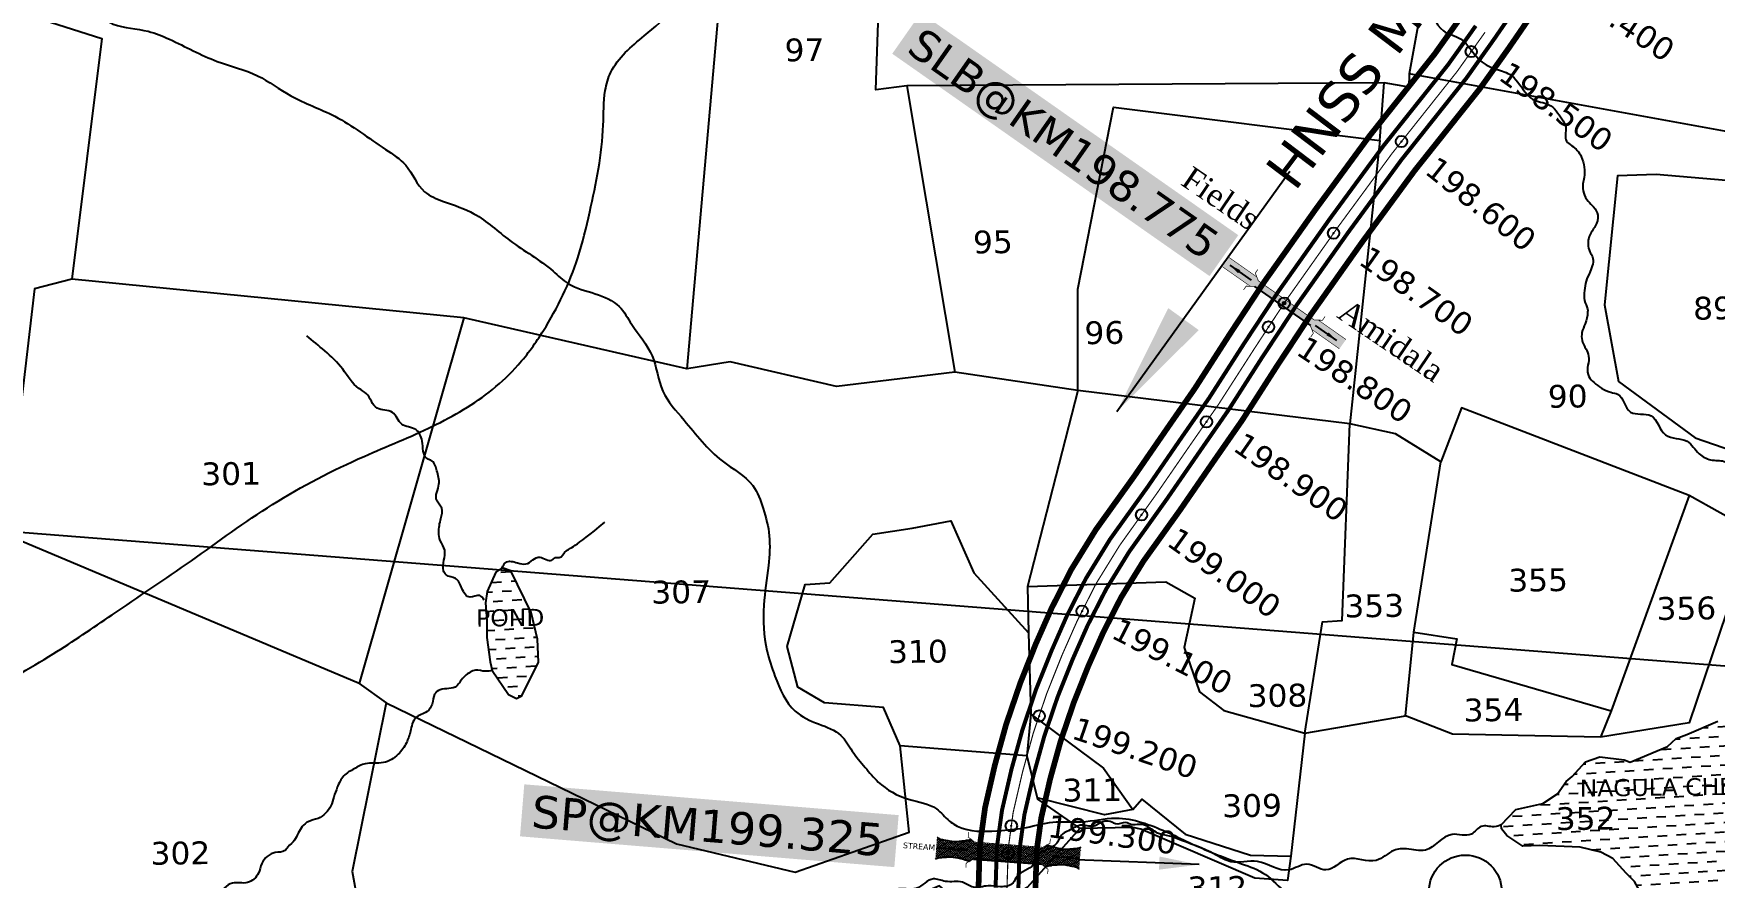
# Model space of a CAD drawing. Header units: inches. Extents: x 732949 to 750614, y 1640350 to 1646067.
# Drawn here: x 740690 to 742165, y 1643420 to 1644160 of the extents above; entities that cross this region are included whole.
import ezdxf
from ezdxf.enums import TextEntityAlignment as Align

# ---------------------------------------------------------------- set-up
doc = ezdxf.new("R2010")
doc.units = ezdxf.units.IN
doc.header["$MEASUREMENT"] = 0
doc.header["$PDMODE"] = 32
doc.header["$PDSIZE"] = 10
doc.linetypes.add('ACAD_ISO02W100', pattern=[15, 12, -3])
doc.linetypes.add('HIDDEN2', pattern=[0.1875, 0.125, -0.0625])
for name, color, linetype in [('CANAL1', 1, 'Continuous'), ('CSMark', 72, 'Continuous'), ('PLOT', 7, 'Continuous'), ('PLOT NO', 7, 'Continuous'), ('ROADS', 6, 'Continuous'), ('STRUCTURE', 5, 'Continuous'), ('tank', 4, 'Continuous'), ('TANKS-STREAM', 4, 'Continuous'), ('VILLAGE BOUNDRY', 5, 'Continuous'), ('VILLAGE STONES', 240, 'Continuous')]:
    doc.layers.add(name, color=color, linetype=linetype)
doc.styles.get("Standard").update_dxf_attribs({"font": 'verdana_0.ttf'})
doc.styles.add('style1', font='romantic_0.ttf')
doc.dimstyles.get("Standard").update_dxf_attribs({"dimtxt": 0.18, "dimasz": 35, "dimexe": 0.18, "dimexo": 0.0625, "dimgap": 0.09, "dimtad": 0, "dimtih": 1, "dimtoh": 1, "dimdec": 4, "dimzin": 0, "dimdsep": 46, "dimtxsty": 'Standard', "dimcen": 0.09, "dimadec": 0, "dimazin": 0, "dimtfac": 1, "dimtdec": 4, "dimtofl": 0, "dimtmove": 0, "dimatfit": 3, "dimfxl": 0, "dimtolj": 1, "dimtzin": 0, "dimarcsym": 0})

# ---------------------------------------------------------------- blocks, each defined once
blk = doc.blocks.new('SLB')
at = {"layer": 'STRUCTURE'}
h = blk.add_hatch(dxfattribs=at)
h.set_pattern_fill('DOTS', color=6, scale=20, angle=320.3722, style=0)
h.set_pattern_definition([(320.372247934, (-159.4327, -72.9564), (1.2786241598, 0.5641323054), [0, -1.25])])
h.paths.add_polyline_path([(769699.5, 1706871.1), (769699.5, 1706861.1), (769729.1, 1706861.1), (769732.1, 1706863.1), (769792.1, 1706863.1), (769795.1, 1706861.1), (769824.7, 1706861.1), (769824.7, 1706871.1), (769795.1, 1706871.1), (769792.1, 1706869.1), (769732.1, 1706869.1), (769729.1, 1706871.1)])
at = {"layer": 'STRUCTURE', "color": 6, "linetype": 'ACAD_ISO02W100', "ltscale": 0.5, "const_width": 0.5}
for points in [[(769699.5, 1706871.1), (769729.1, 1706871.1)], [(769795.1, 1706871.1), (769824.7, 1706871.1)], [(769699.5, 1706861.1), (769729.1, 1706861.1)], [(769795.1, 1706861.1), (769824.7, 1706861.1)]]:
    blk.add_lwpolyline(points, dxfattribs=at)
at = {"layer": 'STRUCTURE', "color": 6, "const_width": 0.628}
for points in [[(769726.1, 1706877.1), (769726.1, 1706873.1), (769732.1, 1706869.1), (769792.1, 1706869.1), (769798.1, 1706873.1), (769798.1, 1706877.1)], [(769726.1, 1706855.1), (769726.1, 1706859.1), (769732.1, 1706863.1), (769792.1, 1706863.1), (769798.1, 1706859.1), (769798.1, 1706855.1)]]:
    blk.add_lwpolyline(points, dxfattribs=at)
at = {"layer": 'STRUCTURE', "color": 6}
blk.add_lwpolyline([(769732.1, 1706863.1), (769792.1, 1706863.1)], dxfattribs=at)
blk.add_lwpolyline([(769732.1, 1706863.1), (769792.1, 1706863.1)], dxfattribs=at)
at = {"layer": 'STRUCTURE', "color": 0}
blk.add_circle((769762.1, 1706866.1), 1.24, dxfattribs=at)
for points in [[(769703.8, 1706866), (769726.7, 1706866)], [(769818.6, 1706865.8), (769795.7, 1706865.8)]]:
    blk.add_leader(points, dimstyle='Standard', override={"dimasz": 10, "dimgap": 0.09, "dimtad": 0}, dxfattribs=at)
blk = doc.blocks.new('SP')
at = {"layer": 'STRUCTURE'}
h = blk.add_hatch(dxfattribs=at)
h.set_pattern_fill('DASH', color=256, scale=8, style=0)
edge = h.paths.add_edge_path()
edge.add_spline(control_points=[(769825.7, 1706742.1), (769825.3, 1706741.8), (769823.8, 1706740.8), (769820.9, 1706740.3), (769817, 1706739.7), (769811.4, 1706738.9), (769804, 1706739.7), (769798.4, 1706741), (769795.6, 1706741.6)], knot_values=[0, 0, 0, 0, 1.613557, 5.24513, 8.624976, 13.470124, 22.190216, 30.746377, 30.746377, 30.746377, 30.746377], degree=3, periodic=0)
edge.add_line((769795.6, 1706741.6), (769792.6, 1706739.6))
edge.add_line((769792.6, 1706739.6), (769732.6, 1706739.6))
edge.add_line((769732.6, 1706739.6), (769729.6, 1706741.6))
edge.add_spline(control_points=[(769729.6, 1706741.6), (769726.9, 1706740.9), (769721.3, 1706739.5), (769713.9, 1706738.5), (769708.3, 1706739.1), (769704.4, 1706739.6), (769701.5, 1706740), (769700, 1706741), (769699.5, 1706741.3)], knot_values=[0, 0, 0, 0, 8.556161, 17.276253, 22.121402, 25.501247, 29.13282, 30.746377, 30.746377, 30.746377, 30.746377], degree=3, periodic=0)
edge.add_line((769699.5, 1706741.3), (769699.5, 1706722.1))
edge.add_spline(control_points=[(769699.5, 1706722.1), (769700, 1706722.4), (769701.4, 1706723.4), (769704.3, 1706724), (769708.2, 1706724.5), (769713.8, 1706725.3), (769721.2, 1706724.5), (769726.8, 1706723.3), (769729.6, 1706722.6)], knot_values=[0, 0, 0, 0, 1.613557, 5.24513, 8.624976, 13.470124, 22.190216, 30.746377, 30.746377, 30.746377, 30.746377], degree=3, periodic=0)
edge.add_line((769729.6, 1706722.6), (769732.6, 1706724.6))
edge.add_line((769732.6, 1706724.6), (769792.6, 1706724.6))
edge.add_line((769792.6, 1706724.6), (769795.6, 1706722.6))
edge.add_spline(control_points=[(769795.6, 1706722.6), (769798.4, 1706723.3), (769803.9, 1706724.8), (769811.3, 1706725.8), (769817, 1706725.1), (769820.9, 1706724.7), (769823.8, 1706724.2), (769825.2, 1706723.3), (769825.7, 1706723)], knot_values=[0, 0, 0, 0, 8.556161, 17.276253, 22.121402, 25.501247, 29.13282, 30.746377, 30.746377, 30.746377, 30.746377], degree=3, periodic=0)
edge.add_line((769825.7, 1706723), (769825.7, 1706742.1))
h.paths.add_polyline_path([(769764.2, 1706732.1, -1), (769761.1, 1706732.1, -1)], flags=0)
h.paths.add_polyline_path([(769761.1, 1706732.1, 1), (769764.2, 1706732.1, 1)], flags=16)
at = {"layer": 'STRUCTURE', "const_width": 0.628}
for points in [[(769726.6, 1706747.6), (769726.6, 1706743.6), (769732.6, 1706739.6), (769792.6, 1706739.6), (769798.6, 1706743.6), (769798.6, 1706747.6)], [(769726.6, 1706716.6), (769726.6, 1706720.6), (769732.6, 1706724.6), (769792.6, 1706724.6), (769798.6, 1706720.6), (769798.6, 1706716.6)]]:
    blk.add_lwpolyline(points, dxfattribs=at)
at = {"layer": 'STRUCTURE', "color": 3}
blk.add_lwpolyline([(769732.6, 1706724.6), (769792.6, 1706724.6)], dxfattribs=at)
blk.add_lwpolyline([(769732.6, 1706724.6), (769792.6, 1706724.6)], dxfattribs=at)
at = {"layer": 'STRUCTURE', "color": 0}
blk.add_circle((769762.6, 1706732.1), 1.55, dxfattribs=at)
at = {"layer": 'STRUCTURE'}
for points in [[(769699.5, 1706741.3), (769700.9, 1706740.5), (769704.4, 1706739.6), (769707.8, 1706739.2), (769712.6, 1706738.8), (769721.3, 1706739.7), (769729.6, 1706741.6)], [(769825.7, 1706742.1), (769824.3, 1706741.3), (769820.8, 1706740.3), (769817.5, 1706739.8), (769812.7, 1706739.2), (769804, 1706739.9), (769795.6, 1706741.6)], [(769699.5, 1706722.1), (769700.9, 1706723), (769704.4, 1706724), (769707.7, 1706724.5), (769712.5, 1706725), (769721.2, 1706724.4), (769729.6, 1706722.6)], [(769825.7, 1706723), (769824.3, 1706723.8), (769820.8, 1706724.7), (769817.4, 1706725.1), (769812.6, 1706725.5), (769803.9, 1706724.6), (769795.6, 1706722.6)]]:
    blk.add_spline(points, degree=3, dxfattribs=at)
at = {"layer": 'STRUCTURE', "color": 0}
blk.add_text('STREAM', height=5, dxfattribs=at).set_placement((769684.3, 1706732.1), align=Align.MIDDLE_CENTER)
for points in [[(769727.4, 1706732.1), (769700.8, 1706732.1)], [(769824.4, 1706732.1), (769800.5, 1706732.1)]]:
    blk.add_leader(points, dimstyle='Standard', override={"dimasz": 10, "dimgap": 0.09, "dimtad": 0}, dxfattribs=at)

msp = doc.modelspace()

# ---------------------------------------------------------------- hatches: boundary and pattern name
at = {"layer": 'tank'}
h = msp.add_hatch(dxfattribs=at)
h.set_pattern_fill('DASH', color=256, scale=67.1382042, angle=3.5405362, style=0)
h.paths.add_polyline_path([(741092.7, 1643601.4), (741107, 1643580.5), (741114, 1643577.1), (741118.8, 1643579.3), (741133.5, 1643608.7), (741132.4, 1643629.1), (741127, 1643652.3), (741109, 1643689), (741101.5, 1643691.5), (741096.1, 1643687.8), (741088.3, 1643670.8), (741086.9, 1643660.8), (741088.2, 1643645), (741088.1, 1643630.6), (741090.9, 1643609.1)])
h = msp.add_hatch(dxfattribs=at)
h.set_pattern_fill('DASH', color=256, scale=67.1382042, angle=3.5405362, style=0)
h.paths.add_polyline_path([(741978, 1643466), (741990.9, 1643479.5), (742014.8, 1643484.7), (742027.6, 1643493.3), (742035.2, 1643504.1), (742040.4, 1643508.4), (742052.1, 1643521.4), (742064.7, 1643525.7), (742086.1, 1643523.2), (742091.4, 1643521.2), (742124.2, 1643534.8), (742131.7, 1643541.9), (742141.1, 1643545.4), (742168.2, 1643557.1), (742187.1, 1643574.4), (742203.9, 1643588.6), (742215.6, 1643595.2), (742223.9, 1643609.8), (742234.6, 1643610.1), (742257, 1643601.5), (742288.9, 1643576.8), (742301.9, 1643550.9), (742304.5, 1643513.6), (742297.4, 1643443.7), (742284.1, 1643406), (742279, 1643344.9), (742271, 1643325.2), (742267, 1643312.2), (742256.4, 1643302.5), (742233, 1643293.2), (742221, 1643292), (742197.1, 1643294.6), (742158.5, 1643310.6), (742129.6, 1643337.3), (742112.3, 1643373), (742102, 1643403.9), (742095.1, 1643416.3), (742087.7, 1643423.6), (742076, 1643436.5), (742065.6, 1643442.2), (742047.4, 1643446.6), (742012.1, 1643448), (741997.2, 1643447.5), (741983.1, 1643456.7), (741978.5, 1643462.7)])

# ---------------------------------------------------------------- linework, layer by layer
at = {"color": 3}
for p in [(741951.9, 1644144.5), (741890.6, 1644065.6), (741831.1, 1643985.2), (741774, 1643902.9), (741719.5, 1643819.7), (741662.6, 1643738.1), (741610.4, 1643653.6), (741572.7, 1643561.6), (741548.3, 1643465.3)]:
    msp.add_point(p, dxfattribs=at)
at = {"layer": 'CANAL1', "color": 5, "const_width": 3.5}
for points in [[(741554.5, 1643410.6), (741555.5, 1643444.5), (741559.8, 1643475.2), (741567.9, 1643510.2), (741577.2, 1643543.8), (741588.9, 1643578.3), (741602, 1643611.1), (741615.2, 1643641), (741631.5, 1643672.9), (741651.7, 1643705.7), (741684.2, 1643751.1), (741714.1, 1643794.4), (741738.4, 1643829.4), (741769.2, 1643877.5), (741782.4, 1643897.4), (741798.8, 1643922.3), (741843.9, 1643985.9), (741890.3, 1644049.2), (741947.5, 1644121.1), (741972.1, 1644155.7), (741996.9, 1644191.7)], [(741955.8, 1644167.1), (741931.6, 1644133.1), (741874.4, 1644061.3), (741827.6, 1643997.6), (741782.3, 1643933.6), (741765.7, 1643908.4), (741752.5, 1643888.4), (741721.8, 1643840.5), (741697.6, 1643805.8), (741667.9, 1643762.6), (741635, 1643716.8), (741614, 1643682.7), (741597.1, 1643649.6), (741583.6, 1643618.9), (741570.1, 1643585.2), (741558.1, 1643549.7), (741548.5, 1643515.1), (741540.1, 1643478.8), (741535.6, 1643446.2), (741534.5, 1643410.9)]]:
    msp.add_lwpolyline(points, dxfattribs=at)
at = {"layer": 'CANAL1', "color": 1, "const_width": 5}
for points in [[(741943.5, 1644175.7), (741919.6, 1644142.2), (741862.5, 1644070.4), (741815.5, 1644006.4), (741769.9, 1643942.1), (741753.2, 1643916.7), (741739.9, 1643896.5), (741709.3, 1643848.9), (741685.3, 1643814.3), (741655.6, 1643771.2), (741622.5, 1643725.1), (741600.9, 1643690.1), (741583.6, 1643656.1), (741569.7, 1643624.7), (741556.1, 1643590.4), (741543.7, 1643554.1), (741533.9, 1643518.8), (741525.3, 1643481.5), (741520.6, 1643447.5), (741519.5, 1643411.1)], [(742009.4, 1644183.3), (741984.4, 1644147), (741959.5, 1644112.1), (741902.2, 1644040.1), (741856, 1643977.2), (741811.2, 1643913.9), (741794.9, 1643889.1), (741781.8, 1643869.3), (741750.9, 1643821.1), (741726.4, 1643785.9), (741696.5, 1643742.5), (741664.2, 1643697.4), (741644.6, 1643665.6), (741628.8, 1643634.6), (741615.8, 1643605.3), (741603, 1643573.1), (741591.5, 1643539.3), (741582.4, 1643506.5), (741574.6, 1643472.5), (741570.5, 1643443.3), (741569.5, 1643410.4)]]:
    msp.add_lwpolyline(points, dxfattribs=at)
at = {"layer": 'CANAL1', "color": 1, "linetype": 'HIDDEN2', "ltscale": 100, "const_width": 1}
msp.add_lwpolyline([(741963.9, 1644161.4), (741939.5, 1644127.1), (741882.4, 1644055.2), (741835.8, 1643991.8), (741790.6, 1643928), (741774, 1643902.9), (741760.9, 1643882.9), (741730.1, 1643835), (741705.8, 1643800.1), (741676, 1643756.9), (741643.4, 1643711.3), (741622.7, 1643677.8), (741606.2, 1643645.3), (741592.8, 1643615), (741579.5, 1643581.7), (741567.6, 1643546.7), (741558.2, 1643512.7), (741549.9, 1643477), (741545.6, 1643445.4), (741544.5, 1643410.7)], dxfattribs=at)
at = {"layer": 'PLOT'}
for points in [[(741338.8, 1644717.1), (741263.5, 1643866.2), (741067.8, 1643911), (740723.8, 1643945)], [(741954.3, 1644679.2), (741947.3, 1644402.4), (741945.3, 1644389.2), (741897.4, 1644125.1), (741897.2, 1644113.3), (741875.4, 1644117), (741456.7, 1644114.6), (741429.3, 1644111), (741436.8, 1644321.4), (741442.1, 1644433), (741430.8, 1644433.5), (741398.5, 1644711.4)], [(742231.7, 1644689.2), (742213.7, 1644567.6), (742243.1, 1644438.9), (742238.9, 1644384.2), (742232.9, 1644335.4), (742241.6, 1644270.1), (742243.2, 1644169.8), (742245, 1644061.7), (742253.9, 1644024.7), (742251.1, 1643807.6), (742232.3, 1643776.6), (742279, 1643678.9), (742143, 1643755.1), (741943.4, 1643832), (741925.1, 1643784.7), (741885.4, 1643809.2), (741845.3, 1643818), (741606.7, 1643847.3), (741498.6, 1643863.3), (741395, 1643850.8), (741301.7, 1643872.3), (741263.5, 1643866.2)], [(740574.4, 1644212.1), (740750.3, 1644156.1), (740723.8, 1643945), (740691.2, 1643936.3), (740673.5, 1643786.2)], [(741456.7, 1644114.6), (741498.6, 1643863.3)], [(741606.7, 1643847.3), (741606.6, 1643936), (741638, 1644095.8), (741871.7, 1644066.4), (741875.4, 1644117)], [(742245, 1644061.7), (741897.3, 1644124.9)], [(741871.7, 1644066.4), (741845.2, 1643818)], [(742253.9, 1644024.7), (742114.1, 1644036.7), (742080.1, 1644035.6), (742068.7, 1643922.4), (742081, 1643855.2), (742148.3, 1643805.6), (742232.3, 1643776.6)], [(741067.8, 1643911), (740976, 1643590.1), (740656.3, 1643724.5)], [(741606.7, 1643847.3), (741562.5, 1643675.2), (741563.3, 1643634.7), (741565.3, 1643563.3), (741562, 1643526.6), (741450.8, 1643535.3), (741436.1, 1643569.2), (741384.4, 1643573.3), (741360.9, 1643586.9), (741351.7, 1643622.6), (741367.3, 1643676.9), (741389, 1643678.3), (741426.7, 1643721.1), (741461.3, 1643726.4), (741495.3, 1643732.8), (741515.5, 1643687.1), (741563.3, 1643634.7)], [(741562.5, 1643675.2), (741683.9, 1643679.4), (741709.3, 1643665), (741700, 1643621.6), (741713.5, 1643582.9), (741734.7, 1643566.5), (741805.8, 1643546.5), (741821.2, 1643644.2), (741838.7, 1643645.5), (741845.2, 1643818)], [(741805.8, 1643546.5), (741894.2, 1643561.9), (741901.6, 1643635.1), (741925.1, 1643784.7)], [(742143, 1643755.1), (742074.6, 1643566.1)], [(742284.5, 1643630.7), (742175.7, 1643652.3), (742143.1, 1643555.7), (742065.2, 1643543), (741935.4, 1643545.7), (741894.2, 1643561.9)], [(741901.6, 1643635.1), (741939.2, 1643629.2), (741934.8, 1643606.8), (742074.6, 1643566.1), (742065.2, 1643543)], [(740976, 1643590.1), (740999.9, 1643573.3), (740969.8, 1643425.2), (740979.9, 1643370.3), (740973.8, 1643361.9), (740977.2, 1643245.8), (740826.4, 1643257.6), (740713.3, 1643250.8)], [(740999.9, 1643573.3), (741254.5, 1643449.4), (741358.5, 1643424.6), (741458.8, 1643459.8), (741450.8, 1643535.3)], [(741565.3, 1643563.3), (741629.3, 1643515.7), (741654.8, 1643479.5), (741630, 1643475), (741571, 1643489.8)], [(741805.8, 1643546.5), (741793.7, 1643438.5)], [(741562, 1643526.6), (741571.3, 1643488.6), (741608.3, 1643463), (741562.1, 1643411), (741516.5, 1643385.5), (741485.2, 1643412.7), (741367.3, 1643362.6), (741346.8, 1643335.6), (741314.3, 1643253), (741326.9, 1643228.2), (741105, 1643237.3), (741087.7, 1643186.6), (740966, 1643233.1), (740977.2, 1643245.8)], [(741654.8, 1643479.5), (741662.9, 1643488.5), (741700.7, 1643458), (741758.2, 1643439.4), (741793.7, 1643438.5), (741790.6, 1643417.4), (741762.1, 1643419.3), (741661.9, 1643462.3), (741654.8, 1643463.9), (741608.3, 1643463)]]:
    msp.add_lwpolyline(points, dxfattribs=at)
at = {"layer": 'ROADS'}
for points in [[(739450, 1645312), (739458.1, 1645279.8), (739482.2, 1645253.1), (739539.3, 1645219), (739598.1, 1645195.3), (739647.9, 1645177.3), (739697.2, 1645153.9), (739769.1, 1645107.5), (739820, 1645072.5), (739847.5, 1645052), (739871.5, 1645010.2), (739911.3, 1644949.7), (739949.1, 1644893), (739990.5, 1644838.4), (740041.4, 1644770.6), (740082.3, 1644720), (740089.5, 1644709.7), (740101.5, 1644704.7), (740123.9, 1644697.9), (740159.3, 1644679.3), (740185, 1644657.2), (740208.8, 1644615.1), (740240.2, 1644572.6), (740260.6, 1644548.8), (740288.5, 1644528.5), (740314.8, 1644514.1), (740331.1, 1644499.4), (740351.7, 1644463.5), (740379.5, 1644434.6), (740414.6, 1644405.9), (740450.2, 1644378.4), (740488.9, 1644338.7), (740520, 1644314.2), (740558.8, 1644289.2), (740602.3, 1644264.7), (740647, 1644242.6), (740677.1, 1644235), (740701.1, 1644218), (740728.5, 1644194), (740760.3, 1644168.7), (740791, 1644162.3), (740809.6, 1644155.4), (740851.6, 1644135.9), (740886.8, 1644123.3), (740916, 1644105.8), (740954.7, 1644087.8), (740999.1, 1644058.7), (741017, 1644044.8), (741033.4, 1644021.6), (741050.1, 1644013.1), (741076.8, 1644002.2), (741108.4, 1643978.7), (741146.2, 1643951.9), (741159.4, 1643941), (741183.2, 1643932.1), (741204.2, 1643920.8), (741215.3, 1643905.1), (741233.1, 1643877.5), (741242.6, 1643846.6), (741261.1, 1643821.2), (741294.6, 1643785.4), (741321.4, 1643763.7), (741330.6, 1643743.6), (741335.9, 1643719.8), (741335.1, 1643693.7), (741331.2, 1643658.7), (741333.9, 1643619), (741340.8, 1643596.7), (741358.7, 1643565.8), (741379.2, 1643554.6), (741398.8, 1643544.6), (741408.7, 1643530.9), (741420, 1643516.5), (741431.6, 1643503.7), (741458.2, 1643488.6), (741482.7, 1643480.1), (741494, 1643469.4), (741505.3, 1643463.2), (741540, 1643461.3), (741561.7, 1643463.9), (741584.6, 1643468.5), (741609.8, 1643468.8), (741640.1, 1643472), (741662.8, 1643468.3), (741704.4, 1643450.6), (741750.3, 1643432), (741771.2, 1643422.6), (741789.4, 1643406.6), (741820, 1643395.1), (741857.6, 1643387.8), (741893.2, 1643382.5), (741917.4, 1643380), (741932.7, 1643379), (741951.9, 1643380.3), (741968.5, 1643384.4), (741987.6, 1643379.4), (742022.2, 1643362.9), (742043.5, 1643341.6), (742072.8, 1643310.4), (742097.1, 1643271.4), (742128.4, 1643245)], [(733643.8, 1642302.4), (733768.7, 1642294.5), (733858.7, 1642296.8), (733967.9, 1642293.2), (734054.2, 1642296.4), (734136.2, 1642289.6), (734166.7, 1642281.2), (734194.9, 1642280.6), (734238.4, 1642280.5), (734319.8, 1642275.3), (734415.1, 1642269), (734462, 1642266.4), (734516.1, 1642265.8), (734551.1, 1642270.3), (734585.2, 1642275.3), (734621.9, 1642269.9), (734639.3, 1642267.9), (734676.7, 1642274.9), (734702.7, 1642281.1), (734733.4, 1642282.4), (734799.5, 1642282), (734845.1, 1642283.4), (734923.5, 1642285.3), (734985.2, 1642290.1), (735034.6, 1642309.3), (735110.9, 1642337.3), (735181.3, 1642366), (735249, 1642390.7), (735342.2, 1642426.3), (735408.6, 1642458.8), (735464.6, 1642480.4), (735499, 1642492), (735613.2, 1642521.3), (735711.8, 1642541.1), (735763, 1642545.1), (735814.2, 1642544.5), (735882.8, 1642543.8), (735946.4, 1642543.6), (736031.1, 1642549.6), (736073, 1642550.4), (736106.5, 1642555.4), (736144.7, 1642548.1), (736180.2, 1642543), (736215.4, 1642541.8), (736266.9, 1642547.1), (736302.5, 1642550.3), (736315.3, 1642545.8), (736336, 1642529), (736353.1, 1642528), (736384.9, 1642534.9), (736406, 1642535.1), (736433.1, 1642528.9), (736473.7, 1642537.2), (736502.1, 1642550.9), (736534.9, 1642557.5), (736566.2, 1642563.1), (736582, 1642563.9), (736619.5, 1642583.4), (736649, 1642588.7), (736665, 1642601), (736699.4, 1642606.4), (736735.3, 1642609), (736765.2, 1642605), (736808.1, 1642612.7), (736858.9, 1642622.6), (736899, 1642618.7), (736931.8, 1642624.4), (736949.6, 1642642), (736963.7, 1642660.1), (736992.3, 1642675.3), (737062.4, 1642706.1), (737115.3, 1642719.1), (737205.3, 1642745.6), (737225.7, 1642753.6), (737252.2, 1642779.8), (737269.8, 1642790.6), (737306.6, 1642797.8), (737338.4, 1642811.6), (737382.6, 1642829.8), (737444.4, 1642849.9), (737496.9, 1642869.1), (737519.1, 1642881.8), (737548, 1642903.2), (737578, 1642913.5), (737616.7, 1642921.1), (737685.4, 1642936.9), (737729, 1642955.4), (737760.2, 1642964.2), (737806.4, 1642969.1), (737840.4, 1642986.6), (737884.8, 1642992.3), (737944.2, 1643008.5), (737983.4, 1643029.8), (738018.5, 1643047.5), (738040.6, 1643051.9), (738096.4, 1643047.5), (738233.7, 1643038.8), (738301.8, 1643039.9), (738410.5, 1643041.5), (738558.3, 1643031), (738585, 1643027.8), (738643.3, 1643028.5), (738708, 1643024.6), (738742.8, 1643021.8), (738801.7, 1643020), (738861.2, 1643032.4), (738901.9, 1643031.6), (738956.2, 1643027.2), (739051.2, 1643014.1), (739139.6, 1643003.2), (739173.7, 1642997.3), (739213.7, 1642977), (739229.7, 1642972.4), (739306.1, 1642967.6), (739366.4, 1642962.7), (739441.1, 1642963.2), (739507.3, 1642967.5), (739541.6, 1642974.8), (739572.9, 1642991.3), (739616.9, 1643004.4), (739734.6, 1643025.4), (739802.2, 1643040.1), (739837.5, 1643048.7), (739886.1, 1643048.4), (739955.9, 1643053.3), (740026.5, 1643058.3), (740075.6, 1643066.1), (740120, 1643076.1), (740146.3, 1643087.7), (740190.1, 1643112), (740231, 1643148.4), (740256.4, 1643174.4), (740295.8, 1643224), (740330.4, 1643258.8), (740374.2, 1643297.7), (740427, 1643340.9), (740472, 1643381.7), (740520.8, 1643422.2), (740537.9, 1643443.9), (740567.6, 1643488), (740609, 1643542), (740644.9, 1643576.1), (740707.6, 1643616.1), (740759.3, 1643650.4), (740828.8, 1643697.8), (740900.1, 1643747.2), (740980.4, 1643789.4), (741040.5, 1643815.8), (741093.1, 1643848.2), (741115.6, 1643869.6), (741137.7, 1643899.7), (741167.9, 1643963.5), (741178.4, 1644003.9), (741190.2, 1644080), (741192, 1644110.3), (741196.9, 1644126.4), (741226.2, 1644158.3), (741279.3, 1644203.2), (741333.1, 1644244.2), (741374.4, 1644270.2), (741457.9, 1644320.3), (741519.3, 1644354.1), (741540.6, 1644363.8), (741558, 1644388), (741620.7, 1644437.1), (741655.3, 1644470), (741676.8, 1644498.8), (741685.8, 1644538.6), (741698.8, 1644558.6), (741709.3, 1644578), (741733.6, 1644612.8), (741749.5, 1644648.6), (741768.7, 1644690.8)], [(740882.6, 1642504.2), (740963.3, 1642532.4), (741029, 1642547.7), (741087.6, 1642567.9), (741130.9, 1642578.1), (741195, 1642589.3), (741241.7, 1642587.4), (741280.6, 1642599.7), (741333.5, 1642614.4), (741388.9, 1642629.6), (741426.7, 1642645.9), (741465.3, 1642676), (741492.1, 1642690.1), (741517, 1642709.9), (741528, 1642726.4), (741535.8, 1642740.5), (741548.3, 1642747.1), (741596.3, 1642780.7), (741640.9, 1642810.1), (741693.9, 1642845.3), (741741.9, 1642873), (741779.1, 1642894.4), (741825.2, 1642906.3), (741841.5, 1642908.9), (741849.2, 1642922.6), (741873.8, 1642948.8), (741890.7, 1642963.8), (741903.5, 1642970.4), (741914.9, 1642990.4), (741932.8, 1643000.3), (741978.5, 1643004.8), (742010.1, 1643021.7), (742017.9, 1643032.9), (742015.3, 1643067.4), (742017.9, 1643095.8), (742019.5, 1643129.4), (742032.2, 1643167.2), (742050.5, 1643194.3), (742089, 1643225.7), (742128.3, 1643245), (742148.2, 1643244.2), (742177.5, 1643248.6), (742202.8, 1643251.2), (742222.6, 1643256.9), (742250.7, 1643273.3), (742271.6, 1643291.1), (742285.5, 1643309.9), (742286.3, 1643332.3), (742289.9, 1643367.4), (742292.4, 1643389), (742302.3, 1643423.4), (742311.8, 1643464.6), (742318.6, 1643507), (742316.7, 1643542.8), (742312.3, 1643571.6), (742305.9, 1643600.3), (742299.6, 1643626.5), (742297.8, 1643673.7), (742293.4, 1643685.7), (742274.8, 1643702.6), (742259.9, 1643730.8), (742239.3, 1643771.9), (742227.3, 1643813.3), (742216.7, 1643860.9), (742214.8, 1643888.7), (742219.2, 1643905.7), (742231.5, 1643967), (742240.2, 1644014.9), (742249.5, 1644053.4), (742254, 1644081.8), (742249.8, 1644135.1), (742250.3, 1644198.3), (742249, 1644242.6), (742245.7, 1644290.4), (742242.9, 1644313.4), (742238.3, 1644340.9), (742242.2, 1644372), (742246.8, 1644411.7), (742247.3, 1644449.7), (742241.2, 1644470.1), (742235.5, 1644504.6), (742231.9, 1644533.1), (742229.5, 1644565.1), (742229.5, 1644602.6), (742231.3, 1644641.3), (742235.9, 1644689.1)]]:
    msp.add_spline(points, degree=3, dxfattribs=at)
at = {"layer": 'STRUCTURE', "color": 0}
for p in [(741787.8, 1643923.8), (741545.4, 1643441.3)]:
    msp.add_point(p, dxfattribs=at)
at = {"layer": 'TANKS-STREAM'}
for points in [[(741092.7, 1643601.4), (741107, 1643580.5), (741114, 1643577.1), (741118.8, 1643579.3), (741133.5, 1643608.7), (741132.4, 1643629.1), (741127, 1643652.3), (741109, 1643689), (741101.5, 1643691.5), (741096.1, 1643687.8), (741088.3, 1643670.8), (741086.9, 1643660.8), (741088.2, 1643645), (741088.1, 1643630.6), (741090.9, 1643609.1), (741092.7, 1643601.4)], [(741978, 1643466), (741990.9, 1643479.5), (742014.8, 1643484.7), (742027.6, 1643493.3), (742035.2, 1643504.1), (742040.4, 1643508.4), (742052.1, 1643521.4), (742064.7, 1643525.7), (742086.1, 1643523.2), (742091.4, 1643521.2), (742124.2, 1643534.8), (742131.7, 1643541.9), (742141.1, 1643545.4), (742168.2, 1643557.1)], [(742197.1, 1643294.6), (742158.5, 1643310.6), (742129.6, 1643337.3), (742112.3, 1643373), (742102, 1643403.9), (742095.1, 1643416.3), (742087.7, 1643423.6), (742076, 1643436.5), (742065.6, 1643442.2), (742047.4, 1643446.6), (742012.1, 1643448), (741997.2, 1643447.5), (741983.1, 1643456.7), (741978.5, 1643462.7), (741978, 1643466)]]:
    msp.add_lwpolyline(points, dxfattribs=at)
for points in [[(741722.6, 1644328.1), (741743.8, 1644313), (741756.1, 1644287), (741766.2, 1644279.5), (741782, 1644276.1), (741792.6, 1644268.8), (741802.6, 1644255.8), (741829.7, 1644246.4), (741849.4, 1644225.4), (741871.7, 1644218.1), (741884.9, 1644201.3), (741902.1, 1644194), (741911.7, 1644187), (741927.4, 1644162.7), (741942.5, 1644155.6), (741958.4, 1644137.9), (741972.3, 1644129.5), (741985.5, 1644124.6), (741999, 1644109.2), (742005.6, 1644102.7), (742019.9, 1644097.9), (742031.4, 1644085.5), (742034.8, 1644078.1), (742035.3, 1644066), (742040.2, 1644061.9), (742048.3, 1644052.5), (742050.9, 1644043.1), (742050.9, 1644034.1), (742049.9, 1644028.4), (742054.4, 1644013.3), (742059.2, 1644008.3), (742062.9, 1644001), (742060.6, 1643991.5), (742055.4, 1643982.3), (742055.9, 1643968.9), (742058.2, 1643964.5), (742056.2, 1643951.5), (742052.7, 1643943.1), (742051.3, 1643935), (742051.3, 1643926), (742053.9, 1643918.9), (742054, 1643915.9), (742051.8, 1643905.8), (742049, 1643898.1), (742049.2, 1643891), (742051.1, 1643886.1), (742053.2, 1643882.4), (742055, 1643875.4), (742054, 1643867.3), (742055, 1643859.4), (742059.6, 1643854.1), (742066.2, 1643849.3), (742074.3, 1643845.6), (742080.3, 1643843.9), (742091.6, 1643828.3), (742109.6, 1643825.1), (742122.3, 1643808.2), (742141.2, 1643802.6), (742151.9, 1643791.6), (742161.9, 1643786.4), (742173.9, 1643785), (742180.3, 1643781.3), (742187.2, 1643774.1), (742201.7, 1643769), (742209.1, 1643759.2), (742211.4, 1643754.2), (742216, 1643751), (742220.4, 1643748), (742222.7, 1643741.8), (742225, 1643732.2), (742224.9, 1643725.2), (742229.1, 1643711.6), (742232.3, 1643707.6), (742233.4, 1643699), (742229.1, 1643685.1), (742230.4, 1643675.2), (742235.2, 1643666.3), (742232.7, 1643655.2), (742234.5, 1643640.8), (742227.7, 1643627.8), (742226.6, 1643615.8), (742223.9, 1643609.8)], [(741085.8, 1643663.3), (741081.8, 1643667.3), (741073.4, 1643665.8), (741066.1, 1643673.7), (741060.6, 1643682.3), (741052.3, 1643685.5), (741050.1, 1643689), (741051.1, 1643707.2), (741047.2, 1643715.5), (741045.9, 1643722.6), (741047.8, 1643734.9), (741048.5, 1643744), (741044, 1643750.9), (741046.1, 1643765), (741044.3, 1643776.6), (741040, 1643785.3), (741035.7, 1643787.6), (741031.3, 1643802.8), (741025.7, 1643812.9), (741013.4, 1643817.7), (741005.2, 1643827.9), (740991.8, 1643831.7), (740982.2, 1643844.6), (740975.8, 1643849), (740961.6, 1643865.9), (740945.8, 1643882), (740930.1, 1643895)], [(741092.7, 1643601.4), (741086.8, 1643600.8), (741078.2, 1643601.7), (741069.1, 1643596.8), (741064.8, 1643591.9), (741061.6, 1643587.8), (741047.1, 1643584.5), (741042.3, 1643580.8), (741040.1, 1643572.1), (741035.6, 1643565.5), (741025.7, 1643560.1), (741022.7, 1643554.6), (741021.1, 1643548.3), (741017.5, 1643538.1), (741010.2, 1643528), (740997.5, 1643520.7), (740989.1, 1643520.2), (740981.4, 1643519.7), (740971.7, 1643515.3), (740962.6, 1643509.1), (740956.9, 1643499.1), (740953.8, 1643490.5), (740951.2, 1643482.8), (740940.1, 1643471.8), (740931.3, 1643468.9), (740922.5, 1643458.8), (740919.4, 1643452.7), (740913.6, 1643446.6), (740910.9, 1643443.5), (740902.5, 1643441.8), (740890.7, 1643432.2), (740887.7, 1643423.7), (740878.2, 1643415.5), (740864.8, 1643415), (740852, 1643403.4), (740845, 1643394.8), (740835.6, 1643388.7), (740832.5, 1643382.7), (740828.8, 1643373.2), (740814.2, 1643357.8), (740799.6, 1643347.8), (740794.4, 1643344.7)], [(741978, 1643466), (741972.1, 1643464.5), (741960.7, 1643464.7), (741952, 1643458), (741935, 1643457.7), (741911.6, 1643443.9), (741895, 1643445.1), (741884, 1643443.6), (741868.5, 1643434.9), (741843.2, 1643435.9), (741824.4, 1643426.5), (741807.5, 1643431.5), (741791.9, 1643426.5), (741764.2, 1643433.9), (741741, 1643433.7), (741727.6, 1643439.9), (741693.2, 1643454.1), (741687, 1643456.3), (741676.7, 1643458.8), (741671.4, 1643462.4), (741664.2, 1643466), (741656.9, 1643466.2), (741653.9, 1643466.2), (741648.6, 1643468.1), (741639.7, 1643466.9), (741636.4, 1643468.6), (741630.3, 1643469.3), (741624.2, 1643466.6), (741622, 1643465.3), (741610.2, 1643465.9), (741598.4, 1643461), (741593.5, 1643458.3), (741589.9, 1643453.1), (741587.5, 1643449.2), (741573.2, 1643440.7), (741567.9, 1643431.3), (741553.1, 1643420.6), (741549.8, 1643415.3), (741538.7, 1643411.8), (741527.9, 1643412.6), (741515, 1643411.4), (741505.4, 1643415.7), (741490.4, 1643416.5), (741480, 1643418.7), (741464.7, 1643410.4), (741447.6, 1643409.5), (741436.3, 1643402.7), (741411.3, 1643398.6), (741403.1, 1643394.8), (741400.4, 1643388.2), (741393.8, 1643385.5), (741379.1, 1643379.8), (741371.2, 1643370.3), (741354.3, 1643360.7), (741351.6, 1643354.3), (741345.8, 1643345.7), (741338.6, 1643340.6), (741335.5, 1643337.2), (741332.3, 1643330.2), (741323.1, 1643320.4), (741322.4, 1643315.4), (741321.9, 1643305), (741313.1, 1643289.8), (741313.9, 1643277.7), (741311.6, 1643265.8), (741309, 1643257.8), (741311.6, 1643246.9), (741314.9, 1643240.6), (741314.1, 1643222.5), (741322.4, 1643209.4), (741323.5, 1643203.5), (741329.1, 1643200), (741339.7, 1643190.9)]]:
    msp.add_spline(points, degree=3, dxfattribs=at)
msp.add_open_spline([(741101.5, 1643691.5), (741102.4, 1643693.4), (741104.8, 1643698.8), (741114.3, 1643696.3), (741124.6, 1643693), (741133, 1643705.7), (741143.7, 1643695.2), (741147.8, 1643701.4), (741153.9, 1643699.4), (741156.2, 1643707.9), (741164.5, 1643709), (741191.5, 1643731.7)], degree=3, knots=[0, 0, 0, 0, 5.699897, 15.941855, 23.27244, 36.733773, 47.370874, 51.163803, 54.599396, 63.28689, 70.799221, 70.799221, 70.799221, 70.799221], dxfattribs=at)
at = {"layer": 'VILLAGE BOUNDRY'}
msp.add_lwpolyline([(740656.3, 1643724.5), (744922.3, 1643390.1)], dxfattribs=at)
at = {"layer": 'VILLAGE BOUNDRY', "color": 2}
msp.add_circle((741946.7, 1643407.7), 31.9, dxfattribs=at)

# ---------------------------------------------------------------- block references
at = {"layer": 'STRUCTURE', "color": 0}
for name, p, rotation in [('SLB', (-868789.4, 688954.4), 324.939643779653), ('SP', (-155024.7, -222.6), 355.6649468698207)]:
    msp.add_blockref(name, p, dxfattribs=dict(at, rotation=rotation))

# ---------------------------------------------------------------- texts
at = {"layer": 'CSMark', "color": 1}
for s, rotation, p in [('198.400', 326.2419, (742032.9, 1644205.9)), ('198.500', 324.548, (741980.2, 1644129)), ('198.600', 321.4922, (741916.1, 1644046.2)), ('198.700', 324.7089, (741857.5, 1643967.1)), ('198.800', 326.5937, (741802.4, 1643887.9)), ('198.900', 325.1762, (741747.2, 1643803.6)), ('199.000', 324.3678, (741689.2, 1643720.3)), ('199.100', 332.9846, (741639.2, 1643639.7)), ('199.200', 341.2492, (741603.2, 1643551.8)), ('199.300', 352.1125, (741580.7, 1643465.5))]:
    msp.add_text(s, height=20, rotation=rotation, dxfattribs=at).set_placement(p, align=Align.MIDDLE_LEFT)
at = {"layer": 'PLOT NO'}
for s, height, p in [('97', 20, (741366.8, 1644146.1)), ('95', 20, (741532.1, 1643977.6)), ('89', 20, (742164, 1643919.5)), ('96', 20, (741629.9, 1643898)), ('90', 20, (742036.5, 1643842.2)), ('301', 20, (740863.7, 1643774.3)), ('355', 20, (742010.5, 1643681)), ('307', 20, (741258.6, 1643670.5)), ('353', 20, (741866.7, 1643658.4)), ('356', 20, (742140.6, 1643656.2)), ('POND', 15, (741108.6, 1643647.9)), ('310', 20, (741466.3, 1643618.3)), ('308', 20, (741781.8, 1643579.7)), ('354', 20, (741971.3, 1643567.1)), ('311', 20, (741619.4, 1643496.8)), ('NAGULA CHERUVU', 15, (742144, 1643499.5)), ('309', 20, (741759.5, 1643483.1)), ('352', 20, (742052.2, 1643471.8)), ('302', 20, (740819.2, 1643441.4)), ('312', 20, (741729.1, 1643411))]:
    msp.add_text(s, height=height, rotation=0.6838, dxfattribs=at).set_placement(p, align=Align.MIDDLE_CENTER)
at = {"layer": 'STRUCTURE', "color": 0, "style": 'style1'}
for s, p in [('Fields', (741762.7, 1643995.1)), ('Amidala', (741924.7, 1643861.8))]:
    msp.add_text(s, height=20, rotation=325.8715, dxfattribs=at).set_placement(p, align=Align.MIDDLE_RIGHT)
at = {"layer": 'STRUCTURE', "color": 5, "attachment_point": 1, "bg_fill": 1, "box_fill_scale": 1.3, "bg_fill_color": 7, "bg_fill_true_color": 16777215, "bg_fill_transparency": 4390977}
for s, insert, char_height, width, rotation in [('SLB@KM198.775', (741471, 1644167.1), 27.412, 323.528, 324.9825), ('SP@KM199.325', (741128.8, 1643492.4), 28.618, 312.415, 355.298)]:
    msp.add_mtext(s, dxfattribs=dict(at, insert=insert, char_height=char_height, width=width, rotation=rotation))
at = {"layer": 'VILLAGE STONES'}
msp.add_text('HNSS MAIN CANAL', height=35, rotation=52.8864, dxfattribs=at).set_placement((741797, 1644020.9))

# ---------------------------------------------------------------- leaders
at = {"layer": 'CSMark', "color": 5}
msp.add_leader([(741713.1, 1643431.2), (741605.3, 1643435.4)], dimstyle='Standard', override={"dimgap": 0.09, "dimtad": 0}, dxfattribs=at)
at = {"layer": 'VILLAGE STONES'}
msp.add_leader([(741640.9, 1643828.7), (741792.8, 1644039.5)], dimstyle='Standard', override={"dimasz": 100, "dimgap": 0.09, "dimtad": 0, "dimtfill": 2, "dimtfillclr": 5}, dxfattribs=at)

doc.saveas('drawing.dxf')
